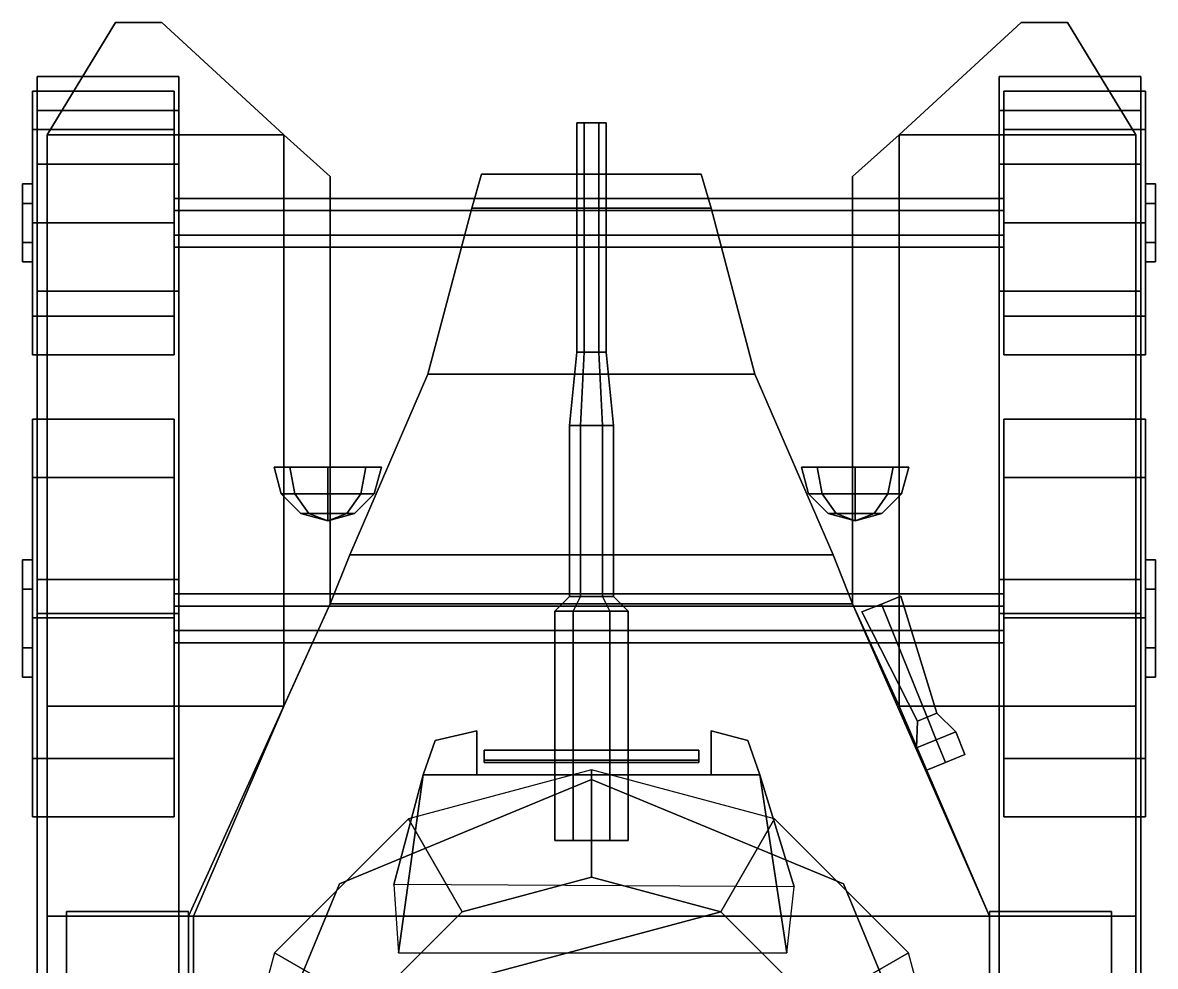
# Model space of a CAD drawing. Extents: x -1.17 to 1.15, y -2.92 to 2.79.
# Drawn here: x -1.165 to 1.155, y 0.858 to 2.79 of the extents above; entities that cross this region are included whole.
import ezdxf

# ---------------------------------------------------------------- set-up
doc = ezdxf.new("R2010")
doc.units = 0
doc.layers.get('0').update_dxf_attribs({"linetype": 'CONTINUOUS'})
for name, color, linetype in [('BARREL', 1, 'CONTINUOUS'), ('GUNSHIELD', 4, 'CONTINUOUS'), ('MUDGUARD', 5, 'CONTINUOUS'), ('TRACKS', 8, 'CONTINUOUS'), ('TURRET', 2, 'CONTINUOUS'), ('WHEELS', 2, 'CONTINUOUS')]:
    doc.layers.add(name, color=color, linetype=linetype)

msp = doc.modelspace()

# ---------------------------------------------------------------- linework, layer by layer
for points in [[(-0.225, 2.48, 0.56), (-0.245, 2.41, 0.47), (-0.245, 2.41, 0.74), (-0.225, 2.48, 0.64)], [(0.225, 2.48, 0.56), (0.245, 2.41, 0.47), (-0.245, 2.41, 0.47), (-0.225, 2.48, 0.56)], [(-0.225, 2.48, 0.64), (-0.245, 2.41, 0.74), (0.245, 2.41, 0.74), (0.225, 2.48, 0.64)], [(0.225, 2.48, 0.64), (0.225, 2.48, 0.56), (-0.225, 2.48, 0.56), (-0.225, 2.48, 0.64)], [(0.245, 2.41, 0.74), (0.245, 2.41, 0.47), (0.225, 2.48, 0.56), (0.225, 2.48, 0.64)], [(-0.245, 2.41, 0.47), (-0.335, 2.07, 0.33), (-0.335, 2.07, 0.92), (-0.245, 2.41, 0.74)], [(0.245, 2.41, 0.47), (0.335, 2.07, 0.33), (-0.335, 2.07, 0.33), (-0.245, 2.41, 0.47)], [(-0.245, 2.41, 0.74), (-0.335, 2.07, 0.92), (0.335, 2.07, 0.92), (0.245, 2.41, 0.74)], [(0.335, 2.07, 0.92), (0.335, 2.07, 0.33), (0.245, 2.41, 0.47), (0.245, 2.41, 0.74)], [(-0.335, 2.07, 0.33), (-0.495, 1.7, 0.33), (-0.495, 1.7, 1.18), (-0.335, 2.07, 0.92)], [(0.335, 2.07, 0.33), (0.495, 1.7, 0.33), (-0.495, 1.7, 0.33), (-0.335, 2.07, 0.33)], [(-0.335, 2.07, 0.92), (-0.495, 1.7, 1.18), (0.495, 1.7, 1.18), (0.335, 2.07, 0.92)], [(0.495, 1.7, 1.18), (0.495, 1.7, 0.33), (0.335, 2.07, 0.33), (0.335, 2.07, 0.92)], [(-0.4622, 1.88, 1.1028), (-0.43, 1.88, 1.025), (-0.6178, 1.88, 0.9472), (-0.65, 1.88, 1.025)], [(-0.54, 1.88, 1.135), (-0.4622, 1.88, 1.1028), (-0.65, 1.88, 1.025), (-0.6178, 1.88, 1.1028)], [(-0.6074, 1.825, 1.0924), (-0.6178, 1.88, 1.1028), (-0.65, 1.88, 1.025), (-0.6353, 1.825, 1.025)], [(-0.6353, 1.825, 1.025), (-0.65, 1.88, 1.025), (-0.6178, 1.88, 0.9472), (-0.6074, 1.825, 0.9576)], [(-0.43, 1.88, 1.025), (-0.4622, 1.88, 0.9472), (-0.54, 1.88, 0.915), (-0.6178, 1.88, 0.9472)], [(-0.6074, 1.825, 0.9576), (-0.6178, 1.88, 0.9472), (-0.54, 1.88, 0.915), (-0.54, 1.825, 0.9297)], [(-0.54, 1.825, 1.1203), (-0.54, 1.88, 1.135), (-0.6178, 1.88, 1.1028), (-0.6074, 1.825, 1.0924)], [(-0.54, 1.825, 0.9297), (-0.54, 1.88, 0.915), (-0.4622, 1.88, 0.9472), (-0.4726, 1.825, 0.9576)], [(-0.4726, 1.825, 1.0924), (-0.4622, 1.88, 1.1028), (-0.54, 1.88, 1.135), (-0.54, 1.825, 1.1203)], [(-0.4447, 1.825, 1.025), (-0.43, 1.88, 1.025), (-0.4622, 1.88, 1.1028), (-0.4726, 1.825, 1.0924)], [(-0.4726, 1.825, 0.9576), (-0.4622, 1.88, 0.9472), (-0.43, 1.88, 1.025), (-0.4447, 1.825, 1.025)], [(0.4447, 1.825, 1.025), (0.43, 1.88, 1.025), (0.4622, 1.88, 0.9472), (0.4726, 1.825, 0.9576)], [(0.4726, 1.825, 1.0924), (0.4622, 1.88, 1.1028), (0.43, 1.88, 1.025), (0.4447, 1.825, 1.025)], [(0.54, 1.88, 1.135), (0.6178, 1.88, 1.1028), (0.43, 1.88, 1.025), (0.4622, 1.88, 1.1028)], [(0.6178, 1.88, 1.1028), (0.65, 1.88, 1.025), (0.4622, 1.88, 0.9472), (0.43, 1.88, 1.025)], [(0.4726, 1.825, 0.9576), (0.4622, 1.88, 0.9472), (0.54, 1.88, 0.915), (0.54, 1.825, 0.9297)], [(0.54, 1.825, 1.1203), (0.54, 1.88, 1.135), (0.4622, 1.88, 1.1028), (0.4726, 1.825, 1.0924)], [(0.65, 1.88, 1.025), (0.6178, 1.88, 0.9472), (0.54, 1.88, 0.915), (0.4622, 1.88, 0.9472)], [(0.54, 1.825, 0.9297), (0.54, 1.88, 0.915), (0.6178, 1.88, 0.9472), (0.6074, 1.825, 0.9576)], [(0.6074, 1.825, 1.0924), (0.6178, 1.88, 1.1028), (0.54, 1.88, 1.135), (0.54, 1.825, 1.1203)], [(0.6074, 1.825, 0.9576), (0.6178, 1.88, 0.9472), (0.65, 1.88, 1.025), (0.6353, 1.825, 1.025)], [(0.6353, 1.825, 1.025), (0.65, 1.88, 1.025), (0.6178, 1.88, 1.1028), (0.6074, 1.825, 1.0924)], [(-0.5789, 1.7847, 1.0639), (-0.6074, 1.825, 1.0924), (-0.6353, 1.825, 1.025), (-0.595, 1.7847, 1.025)], [(-0.595, 1.7847, 1.025), (-0.6353, 1.825, 1.025), (-0.6074, 1.825, 0.9576), (-0.5789, 1.7847, 0.9861)], [(-0.5789, 1.7847, 0.9861), (-0.6074, 1.825, 0.9576), (-0.54, 1.825, 0.9297), (-0.54, 1.7847, 0.97)], [(-0.54, 1.7847, 1.08), (-0.54, 1.825, 1.1203), (-0.6074, 1.825, 1.0924), (-0.5789, 1.7847, 1.0639)], [(-0.54, 1.7847, 0.97), (-0.54, 1.825, 0.9297), (-0.4726, 1.825, 0.9576), (-0.5011, 1.7847, 0.9861)], [(-0.5011, 1.7847, 1.0639), (-0.4726, 1.825, 1.0924), (-0.54, 1.825, 1.1203), (-0.54, 1.7847, 1.08)], [(-0.485, 1.7847, 1.025), (-0.4447, 1.825, 1.025), (-0.4726, 1.825, 1.0924), (-0.5011, 1.7847, 1.0639)], [(-0.5011, 1.7847, 0.9861), (-0.4726, 1.825, 0.9576), (-0.4447, 1.825, 1.025), (-0.485, 1.7847, 1.025)], [(0.485, 1.7847, 1.025), (0.4447, 1.825, 1.025), (0.4726, 1.825, 0.9576), (0.5011, 1.7847, 0.9861)], [(0.5011, 1.7847, 1.0639), (0.4726, 1.825, 1.0924), (0.4447, 1.825, 1.025), (0.485, 1.7847, 1.025)], [(0.5011, 1.7847, 0.9861), (0.4726, 1.825, 0.9576), (0.54, 1.825, 0.9297), (0.54, 1.7847, 0.97)], [(0.54, 1.7847, 1.08), (0.54, 1.825, 1.1203), (0.4726, 1.825, 1.0924), (0.5011, 1.7847, 1.0639)], [(0.54, 1.7847, 0.97), (0.54, 1.825, 0.9297), (0.6074, 1.825, 0.9576), (0.5789, 1.7847, 0.9861)], [(0.5789, 1.7847, 1.0639), (0.6074, 1.825, 1.0924), (0.54, 1.825, 1.1203), (0.54, 1.7847, 1.08)], [(0.5789, 1.7847, 0.9861), (0.6074, 1.825, 0.9576), (0.6353, 1.825, 1.025), (0.595, 1.7847, 1.025)], [(0.595, 1.7847, 1.025), (0.6353, 1.825, 1.025), (0.6074, 1.825, 1.0924), (0.5789, 1.7847, 1.0639)], [(-0.54, 1.77, 1.025), (-0.5789, 1.7847, 1.0639), (-0.595, 1.7847, 1.025), (-0.54, 1.77, 1.025)], [(-0.54, 1.77, 1.025), (-0.595, 1.7847, 1.025), (-0.5789, 1.7847, 0.9861), (-0.54, 1.77, 1.025)], [(-0.54, 1.77, 1.025), (-0.54, 1.7847, 1.08), (-0.5789, 1.7847, 1.0639), (-0.54, 1.77, 1.025)], [(-0.54, 1.77, 1.025), (-0.5789, 1.7847, 0.9861), (-0.54, 1.7847, 0.97), (-0.54, 1.77, 1.025)], [(-0.54, 1.77, 1.025), (-0.5011, 1.7847, 1.0639), (-0.54, 1.7847, 1.08), (-0.54, 1.77, 1.025)], [(-0.54, 1.77, 1.025), (-0.485, 1.7847, 1.025), (-0.5011, 1.7847, 1.0639), (-0.54, 1.77, 1.025)], [(-0.54, 1.77, 1.025), (-0.5011, 1.7847, 0.9861), (-0.485, 1.7847, 1.025), (-0.54, 1.77, 1.025)], [(-0.54, 1.77, 1.025), (-0.54, 1.7847, 0.97), (-0.5011, 1.7847, 0.9861), (-0.54, 1.77, 1.025)], [(0.54, 1.77, 1.025), (0.485, 1.7847, 1.025), (0.5011, 1.7847, 0.9861), (0.54, 1.77, 1.025)], [(0.54, 1.77, 1.025), (0.5011, 1.7847, 1.0639), (0.485, 1.7847, 1.025), (0.54, 1.77, 1.025)], [(0.54, 1.77, 1.025), (0.5011, 1.7847, 0.9861), (0.54, 1.7847, 0.97), (0.54, 1.77, 1.025)], [(0.54, 1.77, 1.025), (0.54, 1.7847, 1.08), (0.5011, 1.7847, 1.0639), (0.54, 1.77, 1.025)], [(0.54, 1.77, 1.025), (0.54, 1.7847, 0.97), (0.5789, 1.7847, 0.9861), (0.54, 1.77, 1.025)], [(0.54, 1.77, 1.025), (0.5789, 1.7847, 0.9861), (0.595, 1.7847, 1.025), (0.54, 1.77, 1.025)], [(0.54, 1.77, 1.025), (0.595, 1.7847, 1.025), (0.5789, 1.7847, 1.0639), (0.54, 1.77, 1.025)], [(0.54, 1.77, 1.025), (0.5789, 1.7847, 1.0639), (0.54, 1.7847, 1.08), (0.54, 1.77, 1.025)], [(-0.495, 1.7, 0.33), (-0.535, 1.6, 0.33), (-0.535, 1.6, 1.5), (-0.495, 1.7, 1.18)], [(0.495, 1.7, 0.33), (0.535, 1.6, 0.33), (-0.535, 1.6, 0.33), (-0.495, 1.7, 0.33)], [(-0.495, 1.7, 1.18), (-0.535, 1.6, 1.5), (0.535, 1.6, 1.5), (0.495, 1.7, 1.18)], [(0.535, 1.6, 1.5), (0.535, 1.6, 0.33), (0.495, 1.7, 0.33), (0.495, 1.7, 1.18)], [(0.634, 1.6157, 1.35), (0.634, 1.6157, 1.3), (0.5939, 1.5995, 1.275), (0.5939, 1.5995, 1.375)], [(0.634, 1.6157, 1.35), (0.5939, 1.5995, 1.375), (0.6875, 1.3677, 1.35), (0.7076, 1.3758, 1.3375)], [(0.5939, 1.5995, 1.275), (0.634, 1.6157, 1.3), (0.7076, 1.3758, 1.3125), (0.6875, 1.3677, 1.3)], [(0.634, 1.6157, 1.3), (0.634, 1.6157, 1.35), (0.7076, 1.3758, 1.3375), (0.7076, 1.3758, 1.3125)], [(-0.535, 1.6, 0.33), (-0.825, 0.96, 0.33), (-0.825, 0.96, 1.5), (-0.535, 1.6, 1.5)], [(0.535, 1.6, 0.33), (0.815, 0.96, 0.33), (-0.825, 0.96, 0.33), (-0.535, 1.6, 0.33)], [(-0.535, 1.6, 1.5), (-0.825, 0.96, 1.5), (0.815, 0.96, 1.5), (0.535, 1.6, 1.5)], [(0.815, 0.96, 1.5), (0.815, 0.96, 0.33), (0.535, 1.6, 0.33), (0.535, 1.6, 1.5)], [(0.5939, 1.5995, 1.375), (0.5939, 1.5995, 1.275), (0.5537, 1.5833, 1.3), (0.5537, 1.5833, 1.35)], [(0.5537, 1.5833, 1.3), (0.5939, 1.5995, 1.275), (0.6875, 1.3677, 1.3), (0.6675, 1.3596, 1.3125)], [(0.5939, 1.5995, 1.375), (0.5537, 1.5833, 1.35), (0.6675, 1.3596, 1.3375), (0.6875, 1.3677, 1.35)], [(0.5537, 1.5833, 1.35), (0.5537, 1.5833, 1.3), (0.6675, 1.3596, 1.3125), (0.6675, 1.3596, 1.3375)], [(0.7464, 1.3376, 1.3), (0.7063, 1.3214, 1.275), (0.6875, 1.3677, 1.3), (0.7076, 1.3758, 1.3125)], [(0.7063, 1.3214, 1.375), (0.7464, 1.3376, 1.35), (0.7076, 1.3758, 1.3375), (0.6875, 1.3677, 1.35)], [(0.7464, 1.3376, 1.35), (0.7464, 1.3376, 1.3), (0.7076, 1.3758, 1.3125), (0.7076, 1.3758, 1.3375)], [(0.6661, 1.3051, 1.35), (0.7063, 1.3214, 1.375), (0.6875, 1.3677, 1.35), (0.6675, 1.3596, 1.3375)], [(0.7063, 1.3214, 1.275), (0.6661, 1.3051, 1.3), (0.6675, 1.3596, 1.3125), (0.6875, 1.3677, 1.3)], [(0.6661, 1.3051, 1.3), (0.6661, 1.3051, 1.35), (0.6675, 1.3596, 1.3375), (0.6675, 1.3596, 1.3125)], [(0.7464, 1.3376, 1.35), (0.7063, 1.3214, 1.375), (0.725, 1.275, 1.375), (0.7651, 1.2912, 1.35)], [(0.7063, 1.3214, 1.275), (0.7464, 1.3376, 1.3), (0.7651, 1.2912, 1.3), (0.725, 1.275, 1.275)], [(0.7464, 1.3376, 1.3), (0.7464, 1.3376, 1.35), (0.7651, 1.2912, 1.35), (0.7651, 1.2912, 1.3)], [(0.6661, 1.3051, 1.3), (0.7063, 1.3214, 1.275), (0.725, 1.275, 1.275), (0.6849, 1.2588, 1.3)], [(0.7063, 1.3214, 1.375), (0.6661, 1.3051, 1.35), (0.6849, 1.2588, 1.35), (0.725, 1.275, 1.375)], [(0.6661, 1.3051, 1.35), (0.6661, 1.3051, 1.3), (0.6849, 1.2588, 1.3), (0.6849, 1.2588, 1.35)], [(0.7651, 1.2912, 1.3), (0.7651, 1.2912, 1.35), (0.725, 1.275, 1.375), (0.725, 1.275, 1.275)], [(0.725, 1.275, 1.275), (0.725, 1.275, 1.375), (0.6849, 1.2588, 1.35), (0.6849, 1.2588, 1.3)], [(-1.075, 0.97, 1.37), (-1.075, 0.97, 1.22), (-1.075, -1.6, 1.22), (-1.075, -1.6, 1.37)], [(-0.825, 0.97, 1.37), (-0.825, 0.97, 1.22), (-1.075, 0.97, 1.22), (-1.075, 0.97, 1.37)], [(-1.075, -1.6, 1.37), (-0.825, -1.6, 1.37), (-0.825, 0.97, 1.37), (-1.075, 0.97, 1.37)], [(-0.825, 0.96, 0.33), (-0.825, -2.23, 0.33), (-0.825, -2.44, 1.5), (-0.825, 0.96, 1.5)], [(0.815, 0.96, 0.33), (0.815, -2.23, 0.33), (-0.825, -2.23, 0.33), (-0.825, 0.96, 0.33)], [(-0.825, 0.96, 1.5), (-0.825, -2.44, 1.5), (0.815, -2.44, 1.5), (0.815, 0.96, 1.5)], [(1.065, 0.97, 1.37), (0.815, 0.97, 1.37), (0.815, -1.6, 1.37), (1.065, -1.6, 1.37)], [(1.065, 0.97, 1.22), (0.815, 0.97, 1.22), (0.815, 0.97, 1.37), (1.065, 0.97, 1.37)], [(0.815, -2.44, 1.5), (0.815, -2.23, 0.33), (0.815, 0.96, 0.33), (0.815, 0.96, 1.5)], [(1.065, -1.6, 1.37), (1.065, -1.6, 1.22), (1.065, 0.97, 1.22), (1.065, 0.97, 1.37)]]:
    msp.add_3dface(points)
at = {"layer": 'BARREL'}
for points in [[(-0.03, 2.585, 1.85), (0.03, 2.585, 1.85), (0.015, 2.585, 1.824), (-0.015, 2.585, 1.824)], [(-0.015, 2.115, 1.824), (-0.03, 2.115, 1.85), (-0.03, 2.585, 1.85), (-0.015, 2.585, 1.824)], [(-0.015, 2.585, 1.876), (0.015, 2.585, 1.876), (0.03, 2.585, 1.85), (-0.03, 2.585, 1.85)], [(-0.03, 2.115, 1.85), (-0.015, 2.115, 1.876), (-0.015, 2.585, 1.876), (-0.03, 2.585, 1.85)], [(0.015, 2.115, 1.824), (-0.015, 2.115, 1.824), (-0.015, 2.585, 1.824), (0.015, 2.585, 1.824)], [(-0.015, 2.115, 1.876), (0.015, 2.115, 1.876), (0.015, 2.585, 1.876), (-0.015, 2.585, 1.876)], [(0.03, 2.115, 1.85), (0.015, 2.115, 1.824), (0.015, 2.585, 1.824), (0.03, 2.585, 1.85)], [(0.015, 2.115, 1.876), (0.03, 2.115, 1.85), (0.03, 2.585, 1.85), (0.015, 2.585, 1.876)], [(-0.0225, 1.965, 1.811), (-0.045, 1.965, 1.85), (-0.03, 2.115, 1.85), (-0.015, 2.115, 1.824)], [(-0.045, 1.965, 1.85), (-0.0225, 1.965, 1.889), (-0.015, 2.115, 1.876), (-0.03, 2.115, 1.85)], [(0.0225, 1.965, 1.811), (-0.0225, 1.965, 1.811), (-0.015, 2.115, 1.824), (0.015, 2.115, 1.824)], [(-0.0225, 1.965, 1.889), (0.0225, 1.965, 1.889), (0.015, 2.115, 1.876), (-0.015, 2.115, 1.876)], [(0.045, 1.965, 1.85), (0.0225, 1.965, 1.811), (0.015, 2.115, 1.824), (0.03, 2.115, 1.85)], [(0.0225, 1.965, 1.889), (0.045, 1.965, 1.85), (0.03, 2.115, 1.85), (0.015, 2.115, 1.876)], [(-0.0225, 1.615, 1.811), (-0.045, 1.615, 1.85), (-0.045, 1.965, 1.85), (-0.0225, 1.965, 1.811)], [(-0.045, 1.615, 1.85), (-0.0225, 1.615, 1.889), (-0.0225, 1.965, 1.889), (-0.045, 1.965, 1.85)], [(0.0225, 1.615, 1.811), (-0.0225, 1.615, 1.811), (-0.0225, 1.965, 1.811), (0.0225, 1.965, 1.811)], [(-0.0225, 1.615, 1.889), (0.0225, 1.615, 1.889), (0.0225, 1.965, 1.889), (-0.0225, 1.965, 1.889)], [(0.045, 1.615, 1.85), (0.0225, 1.615, 1.811), (0.0225, 1.965, 1.811), (0.045, 1.965, 1.85)], [(0.0225, 1.615, 1.889), (0.045, 1.615, 1.85), (0.045, 1.965, 1.85), (0.0225, 1.965, 1.889)], [(-0.0375, 1.585, 1.785), (-0.075, 1.585, 1.85), (-0.045, 1.615, 1.85), (-0.0225, 1.615, 1.811)], [(-0.075, 1.585, 1.85), (-0.0375, 1.585, 1.915), (-0.0225, 1.615, 1.889), (-0.045, 1.615, 1.85)], [(0.0375, 1.585, 1.785), (-0.0375, 1.585, 1.785), (-0.0225, 1.615, 1.811), (0.0225, 1.615, 1.811)], [(-0.0375, 1.585, 1.915), (0.0375, 1.585, 1.915), (0.0225, 1.615, 1.889), (-0.0225, 1.615, 1.889)], [(0.075, 1.585, 1.85), (0.0375, 1.585, 1.785), (0.0225, 1.615, 1.811), (0.045, 1.615, 1.85)], [(0.0375, 1.585, 1.915), (0.075, 1.585, 1.85), (0.045, 1.615, 1.85), (0.0225, 1.615, 1.889)], [(-0.0375, 1.115, 1.785), (-0.075, 1.115, 1.85), (-0.075, 1.585, 1.85), (-0.0375, 1.585, 1.785)], [(-0.075, 1.115, 1.85), (-0.0375, 1.115, 1.915), (-0.0375, 1.585, 1.915), (-0.075, 1.585, 1.85)], [(0.0375, 1.115, 1.785), (-0.0375, 1.115, 1.785), (-0.0375, 1.585, 1.785), (0.0375, 1.585, 1.785)], [(-0.0375, 1.115, 1.915), (0.0375, 1.115, 1.915), (0.0375, 1.585, 1.915), (-0.0375, 1.585, 1.915)], [(0.075, 1.115, 1.85), (0.0375, 1.115, 1.785), (0.0375, 1.585, 1.785), (0.075, 1.585, 1.85)], [(0.0375, 1.115, 1.915), (0.075, 1.115, 1.85), (0.075, 1.585, 1.85), (0.0375, 1.585, 1.915)]]:
    msp.add_3dface(points, dxfattribs=at)
at = {"layer": 'GUNSHIELD'}
for points in [[(-0.22, 1.3, 1.965), (-0.22, 1.3, 1.72), (0.22, 1.3, 1.72), (0.22, 1.3, 1.965)], [(0.22, 1.3, 1.72), (-0.22, 1.3, 1.72), (-0.22, 1.3, 1.965), (0.22, 1.3, 1.965)], [(-0.22, 1.275, 2.075), (-0.22, 1.3, 1.965), (0.22, 1.3, 1.965), (0.22, 1.275, 2.075)], [(0.22, 1.3, 1.965), (-0.22, 1.3, 1.965), (-0.22, 1.275, 2.075), (0.22, 1.275, 2.075)], [(0.22, 1.28, 1.635), (-0.22, 1.28, 1.635), (-0.22, 1.3, 1.72), (0.22, 1.3, 1.72)], [(-0.22, 1.3, 1.72), (-0.22, 1.28, 1.635), (0.22, 1.28, 1.635), (0.22, 1.3, 1.72)]]:
    msp.add_3dface(points, dxfattribs=at)
at = {"layer": 'MUDGUARD'}
for points in [[(-0.88, 2.79, 0.93), (-0.975, 2.79, 0.93), (-1.115, 2.56, 1.1), (-0.63, 2.56, 1.1)], [(-1.115, 2.56, 1.1), (-0.975, 2.79, 0.93), (-0.88, 2.79, 0.93), (-0.63, 2.56, 1.1)], [(1.115, 2.56, 1.1), (0.975, 2.79, 0.93), (0.88, 2.79, 0.93), (0.63, 2.56, 1.1)], [(0.88, 2.79, 0.93), (0.975, 2.79, 0.93), (1.115, 2.56, 1.1), (0.63, 2.56, 1.1)], [(-0.63, 2.56, 1.1), (-1.115, 2.56, 1.1), (-1.115, 1.39, 1.22), (-0.63, 1.39, 1.22)], [(-1.115, 1.39, 1.22), (-1.115, 2.56, 1.1), (-0.63, 2.56, 1.1), (-0.63, 1.39, 1.22)], [(-0.535, 2.475, 0.705), (-0.63, 2.56, 1.1), (-0.63, 1.39, 1.22), (-0.535, 1.6, 0.705)], [(-0.63, 1.39, 1.22), (-0.63, 2.56, 1.1), (-0.535, 2.475, 0.705), (-0.535, 1.6, 0.705)], [(0.63, 1.39, 1.22), (0.63, 2.56, 1.1), (0.535, 2.475, 0.705), (0.535, 1.6, 0.705)], [(0.535, 2.475, 0.705), (0.63, 2.56, 1.1), (0.63, 1.39, 1.22), (0.535, 1.6, 0.705)], [(0.63, 2.56, 1.1), (1.115, 2.56, 1.1), (1.115, 1.39, 1.22), (0.63, 1.39, 1.22)], [(1.115, 1.39, 1.22), (1.115, 2.56, 1.1), (0.63, 2.56, 1.1), (0.63, 1.39, 1.22)], [(-0.63, 1.39, 1.22), (-1.115, 1.39, 1.22), (-1.115, 0.96, 1.22), (-0.815, 0.96, 1.22)], [(-1.115, 0.96, 1.22), (-1.115, 1.39, 1.22), (-0.63, 1.39, 1.22), (-0.815, 0.96, 1.22)], [(1.115, 0.96, 1.22), (1.115, 1.39, 1.22), (0.63, 1.39, 1.22), (0.815, 0.96, 1.22)], [(0.63, 1.39, 1.22), (1.115, 1.39, 1.22), (1.115, 0.96, 1.22), (0.815, 0.96, 1.22)], [(-0.815, 0.96, 1.22), (-1.115, 0.96, 1.22), (-1.115, -2.51, 1.22), (-0.815, -2.51, 1.22)], [(-1.115, -2.51, 1.22), (-1.115, 0.96, 1.22), (-0.815, 0.96, 1.22), (-0.815, -2.51, 1.22)], [(1.115, -2.51, 1.22), (1.115, 0.96, 1.22), (0.815, 0.96, 1.22), (0.815, -2.51, 1.22)], [(0.815, 0.96, 1.22), (1.115, 0.96, 1.22), (1.115, -2.51, 1.22), (0.815, -2.51, 1.22)]]:
    msp.add_3dface(points, dxfattribs=at)
at = {"layer": 'TRACKS'}
for points in [[(-1.135, 2.68, 0.75), (-0.845, 2.68, 0.75), (-0.845, 2.5, 0.94), (-1.135, 2.5, 0.94)], [(-0.845, 2.5, 0.94), (-0.845, 2.68, 0.75), (-1.135, 2.68, 0.75), (-1.135, 2.5, 0.94)], [(-0.845, 2.68, 0.75), (-0.845, 2.61, 0.48), (-1.135, 2.61, 0.48), (-1.135, 2.68, 0.75)], [(-1.135, 2.61, 0.48), (-0.845, 2.61, 0.48), (-0.845, 2.68, 0.75), (-1.135, 2.68, 0.75)], [(1.125, 2.68, 0.75), (1.125, 2.61, 0.48), (0.835, 2.61, 0.48), (0.835, 2.68, 0.75)], [(0.835, 2.61, 0.48), (1.125, 2.61, 0.48), (1.125, 2.68, 0.75), (0.835, 2.68, 0.75)], [(1.125, 2.5, 0.94), (1.125, 2.68, 0.75), (0.835, 2.68, 0.75), (0.835, 2.5, 0.94)], [(0.835, 2.68, 0.75), (1.125, 2.68, 0.75), (1.125, 2.5, 0.94), (0.835, 2.5, 0.94)], [(-1.135, 1.65), (-0.845, 1.65), (-0.845, 2.61, 0.48), (-1.135, 2.61, 0.48)], [(-0.845, 2.61, 0.48), (-0.845, 1.65), (-1.135, 1.65), (-1.135, 2.61, 0.48)], [(0.835, 1.65), (1.125, 1.65), (1.125, 2.61, 0.48), (0.835, 2.61, 0.48)], [(1.125, 2.61, 0.48), (1.125, 1.65), (0.835, 1.65), (0.835, 2.61, 0.48)], [(-0.845, 2.24, 0.94), (-0.845, 2.5, 0.94), (-1.135, 2.5, 0.94), (-1.135, 2.24, 0.94)], [(-1.135, 2.5, 0.94), (-0.845, 2.5, 0.94), (-0.845, 2.24, 0.94), (-1.135, 2.24, 0.94)], [(1.125, 2.24, 0.94), (1.125, 2.5, 0.94), (0.835, 2.5, 0.94), (0.835, 2.24, 0.94)], [(0.835, 2.5, 0.94), (1.125, 2.5, 0.94), (1.125, 2.24, 0.94), (0.835, 2.24, 0.94)], [(-1.135, 2.24, 0.94), (-0.845, 2.24, 0.94), (-0.845, 1.58, 0.84), (-1.135, 1.58, 0.84)], [(-0.845, 1.58, 0.84), (-0.845, 2.24, 0.94), (-1.135, 2.24, 0.94), (-1.135, 1.58, 0.84)], [(0.835, 2.24, 0.94), (1.125, 2.24, 0.94), (1.125, 1.58, 0.84), (0.835, 1.58, 0.84)], [(1.125, 1.58, 0.84), (1.125, 2.24, 0.94), (0.835, 2.24, 0.94), (0.835, 1.58, 0.84)], [(-1.135, -1.86), (-0.845, -1.86), (-0.845, 1.65), (-1.135, 1.65)], [(-0.845, 1.65), (-0.845, -1.86), (-1.135, -1.86), (-1.135, 1.65)], [(1.125, 1.65), (1.125, -1.86), (0.835, -1.86), (0.835, 1.65)], [(0.835, -1.86), (1.125, -1.86), (1.125, 1.65), (0.835, 1.65)], [(-0.845, -1.76, 0.84), (-0.845, 1.58, 0.84), (-1.135, 1.58, 0.84), (-1.135, -1.76, 0.84)], [(-1.135, 1.58, 0.84), (-0.845, 1.58, 0.84), (-0.845, -1.76, 0.84), (-1.135, -1.76, 0.84)], [(1.125, -1.76, 0.84), (1.125, 1.58, 0.84), (0.835, 1.58, 0.84), (0.835, -1.76, 0.84)], [(0.835, 1.58, 0.84), (1.125, 1.58, 0.84), (1.125, -1.76, 0.84), (0.835, -1.76, 0.84)]]:
    msp.add_3dface(points, dxfattribs=at)
at = {"layer": 'TURRET'}
for points in [[(-0.235, 1.34, 1.76), (-0.235, 1.25, 1.655), (-0.345, 1.25, 1.655), (-0.32, 1.32, 1.725)], [(-0.32, 1.32, 1.995), (-0.345, 1.25, 2.085), (-0.235, 1.25, 2.085), (-0.235, 1.34, 1.97)], [(-0.235, 1.34, 1.97), (-0.235, 1.34, 1.76), (-0.32, 1.32, 1.725), (-0.32, 1.32, 1.995)], [(-0.235, 1.25, 2.085), (-0.235, 1.25, 1.655), (-0.235, 1.34, 1.76), (-0.235, 1.34, 1.97)], [(0.32, 1.32, 1.725), (0.345, 1.25, 1.655), (0.245, 1.25, 1.655), (0.245, 1.34, 1.76)], [(0.32, 1.32, 1.995), (0.32, 1.32, 1.725), (0.245, 1.34, 1.76), (0.245, 1.34, 1.97)], [(0.245, 1.34, 1.76), (0.245, 1.25, 1.655), (0.245, 1.25, 2.085), (0.245, 1.34, 1.97)], [(0.245, 1.34, 1.97), (0.245, 1.25, 2.085), (0.345, 1.25, 2.085), (0.32, 1.32, 1.995)], [(-0.32, 1.32, 1.725), (-0.345, 1.25, 1.655), (-0.345, 1.25, 2.085), (-0.32, 1.32, 1.995)], [(0.345, 1.25, 2.085), (0.345, 1.25, 1.655), (0.32, 1.32, 1.725), (0.32, 1.32, 1.995)], [(0, 1.24, 1.5), (-0.5162, 1.0262, 1.5), (-0.5162, 1.0262, 1.635), (0, 1.24, 1.635)], [(-0.345, 1.25, 1.635), (-0.405, 1.025, 1.635), (-0.395, 0.885, 2.09), (-0.345, 1.25, 2.085)], [(0.345, 1.25, 1.635), (0.415, 1.02, 1.635), (-0.405, 1.025, 1.635), (-0.345, 1.25, 1.635)], [(-0.345, 1.25, 2.085), (-0.395, 0.885, 2.09), (0.4, 0.885, 2.09), (0.345, 1.25, 2.085)], [(0.345, 1.25, 2.085), (0.345, 1.25, 1.635), (-0.345, 1.25, 1.635), (-0.345, 1.25, 2.085)], [(0.5162, 1.0262, 1.5), (0, 1.24, 1.5), (0, 1.24, 1.635), (0.5162, 1.0262, 1.635)], [(0.4, 0.885, 2.09), (0.415, 1.02, 1.635), (0.345, 1.25, 1.635), (0.345, 1.25, 2.085)], [(-0.5162, 1.0262, 1.5), (-0.73, 0.51, 1.5), (-0.73, 0.51, 1.635), (-0.5162, 1.0262, 1.635)], [(-0.265, 0.969, 2.18), (-0.459, 0.775, 2.18), (0.265, 0.969, 2.18), (0, 1.04, 2.18)], [(0.73, 0.51, 1.5), (0.5162, 1.0262, 1.5), (0.5162, 1.0262, 1.635), (0.73, 0.51, 1.635)], [(-0.459, 0.775, 2.18), (-0.53, 0.51, 2.18), (0.459, 0.775, 2.18), (0.265, 0.969, 2.18)]]:
    msp.add_3dface(points, dxfattribs=at)
at = {"layer": 'WHEELS'}
for points in [[(-0.855, 2.5709, 0.8509), (-0.855, 2.65, 0.66), (-1.145, 2.65, 0.66), (-1.145, 2.5709, 0.8509)], [(-0.855, 2.65, 0.66), (-0.855, 2.5709, 0.4691), (-1.145, 2.5709, 0.4691), (-1.145, 2.65, 0.66)], [(-1.145, 2.1891, 0.4691), (-1.145, 2.65, 0.66), (-1.145, 2.5709, 0.4691), (-1.145, 2.38, 0.39)], [(-1.145, 2.11, 0.66), (-1.145, 2.5709, 0.8509), (-1.145, 2.65, 0.66), (-1.145, 2.1891, 0.4691)], [(-0.855, 2.65, 0.66), (-0.855, 2.1891, 0.4691), (-0.855, 2.38, 0.39), (-0.855, 2.5709, 0.4691)], [(-0.855, 2.5709, 0.8509), (-0.855, 2.11, 0.66), (-0.855, 2.1891, 0.4691), (-0.855, 2.65, 0.66)], [(0.845, 2.1891, 0.8509), (0.845, 2.65, 0.66), (0.845, 2.5709, 0.4691), (0.845, 2.11, 0.66)], [(0.845, 2.5709, 0.4691), (0.845, 2.65, 0.66), (1.135, 2.65, 0.66), (1.135, 2.5709, 0.4691)], [(0.845, 2.38, 0.93), (0.845, 2.5709, 0.8509), (0.845, 2.65, 0.66), (0.845, 2.1891, 0.8509)], [(0.845, 2.65, 0.66), (0.845, 2.5709, 0.8509), (1.135, 2.5709, 0.8509), (1.135, 2.65, 0.66)], [(1.135, 2.65, 0.66), (1.135, 2.1891, 0.8509), (1.135, 2.11, 0.66), (1.135, 2.5709, 0.4691)], [(1.135, 2.5709, 0.8509), (1.135, 2.38, 0.93), (1.135, 2.1891, 0.8509), (1.135, 2.65, 0.66)], [(-0.855, 2.38, 0.93), (-0.855, 2.5709, 0.8509), (-1.145, 2.5709, 0.8509), (-1.145, 2.38, 0.93)], [(-0.855, 2.5709, 0.4691), (-0.855, 2.38, 0.39), (-1.145, 2.38, 0.39), (-1.145, 2.5709, 0.4691)], [(-1.145, 2.1891, 0.8509), (-1.145, 2.38, 0.93), (-1.145, 2.5709, 0.8509), (-1.145, 2.11, 0.66)], [(-0.855, 2.38, 0.93), (-0.855, 2.1891, 0.8509), (-0.855, 2.11, 0.66), (-0.855, 2.5709, 0.8509)], [(0.845, 2.11, 0.66), (0.845, 2.5709, 0.4691), (0.845, 2.38, 0.39), (0.845, 2.1891, 0.4691)], [(0.845, 2.38, 0.39), (0.845, 2.5709, 0.4691), (1.135, 2.5709, 0.4691), (1.135, 2.38, 0.39)], [(0.845, 2.5709, 0.8509), (0.845, 2.38, 0.93), (1.135, 2.38, 0.93), (1.135, 2.5709, 0.8509)], [(1.135, 2.5709, 0.4691), (1.135, 2.11, 0.66), (1.135, 2.1891, 0.4691), (1.135, 2.38, 0.39)], [(-1.145, 2.42, 0.7293), (-1.145, 2.46, 0.66), (-1.165, 2.46, 0.66), (-1.165, 2.42, 0.7293)], [(-1.145, 2.46, 0.66), (-1.145, 2.42, 0.5907), (-1.165, 2.42, 0.5907), (-1.165, 2.46, 0.66)], [(-1.165, 2.42, 0.5907), (-1.165, 2.34, 0.5907), (-1.165, 2.3, 0.66), (-1.165, 2.46, 0.66)], [(-1.165, 2.46, 0.66), (-1.165, 2.3, 0.66), (-1.165, 2.34, 0.7293), (-1.165, 2.42, 0.7293)], [(1.135, 2.46, 0.66), (1.135, 2.42, 0.7293), (1.155, 2.42, 0.7293), (1.155, 2.46, 0.66)], [(1.135, 2.42, 0.5907), (1.135, 2.46, 0.66), (1.155, 2.46, 0.66), (1.155, 2.42, 0.5907)], [(1.155, 2.3, 0.66), (1.155, 2.46, 0.66), (1.155, 2.42, 0.7293), (1.155, 2.34, 0.7293)], [(1.155, 2.34, 0.5907), (1.155, 2.42, 0.5907), (1.155, 2.46, 0.66), (1.155, 2.3, 0.66)], [(-1.145, 2.34, 0.7293), (-1.145, 2.42, 0.7293), (-1.165, 2.42, 0.7293), (-1.165, 2.34, 0.7293)], [(-1.145, 2.42, 0.5907), (-1.145, 2.34, 0.5907), (-1.165, 2.34, 0.5907), (-1.165, 2.42, 0.5907)], [(0.845, 2.405, 0.7033), (0.845, 2.43, 0.66), (-0.855, 2.43, 0.66), (-0.855, 2.405, 0.7033)], [(0.845, 2.43, 0.66), (0.845, 2.405, 0.6167), (-0.855, 2.405, 0.6167), (-0.855, 2.43, 0.66)], [(1.135, 2.34, 0.5907), (1.135, 2.42, 0.5907), (1.155, 2.42, 0.5907), (1.155, 2.34, 0.5907)], [(1.135, 2.42, 0.7293), (1.135, 2.34, 0.7293), (1.155, 2.34, 0.7293), (1.155, 2.42, 0.7293)], [(0.845, 2.355, 0.7033), (0.845, 2.405, 0.7033), (-0.855, 2.405, 0.7033), (-0.855, 2.355, 0.7033)], [(0.845, 2.405, 0.6167), (0.845, 2.355, 0.6167), (-0.855, 2.355, 0.6167), (-0.855, 2.405, 0.6167)], [(-0.855, 2.1891, 0.8509), (-0.855, 2.38, 0.93), (-1.145, 2.38, 0.93), (-1.145, 2.1891, 0.8509)], [(-0.855, 2.38, 0.39), (-0.855, 2.1891, 0.4691), (-1.145, 2.1891, 0.4691), (-1.145, 2.38, 0.39)], [(0.845, 2.1891, 0.4691), (0.845, 2.38, 0.39), (1.135, 2.38, 0.39), (1.135, 2.1891, 0.4691)], [(0.845, 2.38, 0.93), (0.845, 2.1891, 0.8509), (1.135, 2.1891, 0.8509), (1.135, 2.38, 0.93)], [(0.845, 2.33, 0.66), (0.845, 2.355, 0.7033), (-0.855, 2.355, 0.7033), (-0.855, 2.33, 0.66)], [(0.845, 2.355, 0.6167), (0.845, 2.33, 0.66), (-0.855, 2.33, 0.66), (-0.855, 2.355, 0.6167)], [(-1.145, 2.3, 0.66), (-1.145, 2.34, 0.7293), (-1.165, 2.34, 0.7293), (-1.165, 2.3, 0.66)], [(-1.145, 2.34, 0.5907), (-1.145, 2.3, 0.66), (-1.165, 2.3, 0.66), (-1.165, 2.34, 0.5907)], [(1.135, 2.34, 0.7293), (1.135, 2.3, 0.66), (1.155, 2.3, 0.66), (1.155, 2.34, 0.7293)], [(1.135, 2.3, 0.66), (1.135, 2.34, 0.5907), (1.155, 2.34, 0.5907), (1.155, 2.3, 0.66)], [(-0.855, 2.11, 0.66), (-0.855, 2.1891, 0.8509), (-1.145, 2.1891, 0.8509), (-1.145, 2.11, 0.66)], [(-0.855, 2.1891, 0.4691), (-0.855, 2.11, 0.66), (-1.145, 2.11, 0.66), (-1.145, 2.1891, 0.4691)], [(0.845, 2.11, 0.66), (0.845, 2.1891, 0.4691), (1.135, 2.1891, 0.4691), (1.135, 2.11, 0.66)], [(0.845, 2.1891, 0.8509), (0.845, 2.11, 0.66), (1.135, 2.11, 0.66), (1.135, 2.1891, 0.8509)], [(-0.855, 1.8588, 0.6998), (-0.855, 1.978, 0.412), (-1.145, 1.978, 0.412), (-1.145, 1.8588, 0.6998)], [(-0.855, 1.978, 0.412), (-0.855, 1.8588, 0.1242), (-1.145, 1.8588, 0.1242), (-1.145, 1.978, 0.412)], [(-1.145, 1.164, 0.412), (-1.145, 1.8588, 0.6998), (-1.145, 1.978, 0.412), (-1.145, 1.2832, 0.1242)], [(-1.145, 1.2832, 0.1242), (-1.145, 1.978, 0.412), (-1.145, 1.8588, 0.1242), (-1.145, 1.571, 0.005)], [(-0.855, 1.2832, 0.6998), (-0.855, 1.978, 0.412), (-0.855, 1.8588, 0.6998), (-0.855, 1.571, 0.819)], [(-0.855, 1.164, 0.412), (-0.855, 1.8588, 0.1242), (-0.855, 1.978, 0.412), (-0.855, 1.2832, 0.6998)], [(1.135, 1.8588, 0.6998), (1.135, 1.978, 0.412), (0.845, 1.978, 0.412), (0.845, 1.8588, 0.6998)], [(0.845, 1.164, 0.412), (0.845, 1.8588, 0.6998), (0.845, 1.978, 0.412), (0.845, 1.2832, 0.1242)], [(0.845, 1.2832, 0.1242), (0.845, 1.978, 0.412), (0.845, 1.8588, 0.1242), (0.845, 1.571, 0.005)], [(1.135, 1.978, 0.412), (1.135, 1.8588, 0.1242), (0.845, 1.8588, 0.1242), (0.845, 1.978, 0.412)], [(1.135, 1.2832, 0.6998), (1.135, 1.978, 0.412), (1.135, 1.8588, 0.6998), (1.135, 1.571, 0.819)], [(1.135, 1.164, 0.412), (1.135, 1.8588, 0.1242), (1.135, 1.978, 0.412), (1.135, 1.2832, 0.6998)], [(-0.855, 1.571, 0.819), (-0.855, 1.8588, 0.6998), (-1.145, 1.8588, 0.6998), (-1.145, 1.571, 0.819)], [(-0.855, 1.8588, 0.1242), (-0.855, 1.571, 0.005), (-1.145, 1.571, 0.005), (-1.145, 1.8588, 0.1242)], [(-1.145, 1.2832, 0.6998), (-1.145, 1.571, 0.819), (-1.145, 1.8588, 0.6998), (-1.145, 1.164, 0.412)], [(-0.855, 1.2832, 0.1242), (-0.855, 1.571, 0.005), (-0.855, 1.8588, 0.1242), (-0.855, 1.164, 0.412)], [(0.845, 1.2832, 0.6998), (0.845, 1.571, 0.819), (0.845, 1.8588, 0.6998), (0.845, 1.164, 0.412)], [(1.135, 1.8588, 0.1242), (1.135, 1.571, 0.005), (0.845, 1.571, 0.005), (0.845, 1.8588, 0.1242)], [(1.135, 1.571, 0.819), (1.135, 1.8588, 0.6998), (0.845, 1.8588, 0.6998), (0.845, 1.571, 0.819)], [(1.135, 1.2832, 0.1242), (1.135, 1.571, 0.005), (1.135, 1.8588, 0.1242), (1.135, 1.164, 0.412)], [(-1.145, 1.63, 0.5139), (-1.145, 1.69, 0.41), (-1.165, 1.69, 0.41), (-1.165, 1.63, 0.5139)], [(-1.145, 1.69, 0.41), (-1.145, 1.63, 0.3061), (-1.165, 1.63, 0.3061), (-1.165, 1.69, 0.41)], [(-1.165, 1.51, 0.5139), (-1.165, 1.63, 0.5139), (-1.165, 1.69, 0.41), (-1.165, 1.45, 0.41)], [(-1.165, 1.45, 0.41), (-1.165, 1.69, 0.41), (-1.165, 1.63, 0.3061), (-1.165, 1.51, 0.3061)], [(1.155, 1.63, 0.5139), (1.155, 1.69, 0.41), (1.135, 1.69, 0.41), (1.135, 1.63, 0.5139)], [(1.155, 1.69, 0.41), (1.155, 1.63, 0.3061), (1.135, 1.63, 0.3061), (1.135, 1.69, 0.41)], [(1.155, 1.45, 0.41), (1.155, 1.69, 0.41), (1.155, 1.63, 0.5139), (1.155, 1.51, 0.5139)], [(1.155, 1.51, 0.3061), (1.155, 1.63, 0.3061), (1.155, 1.69, 0.41), (1.155, 1.45, 0.41)], [(-1.145, 1.51, 0.5139), (-1.145, 1.63, 0.5139), (-1.165, 1.63, 0.5139), (-1.165, 1.51, 0.5139)], [(-1.145, 1.63, 0.3061), (-1.145, 1.51, 0.3061), (-1.165, 1.51, 0.3061), (-1.165, 1.63, 0.3061)], [(1.155, 1.51, 0.5139), (1.155, 1.63, 0.5139), (1.135, 1.63, 0.5139), (1.135, 1.51, 0.5139)], [(1.155, 1.63, 0.3061), (1.155, 1.51, 0.3061), (1.135, 1.51, 0.3061), (1.135, 1.63, 0.3061)], [(0.845, 1.595, 0.4533), (0.845, 1.62, 0.41), (-0.855, 1.62, 0.41), (-0.855, 1.595, 0.4533)], [(0.845, 1.62, 0.41), (0.845, 1.595, 0.3667), (-0.855, 1.595, 0.3667), (-0.855, 1.62, 0.41)], [(0.845, 1.545, 0.4533), (0.845, 1.595, 0.4533), (-0.855, 1.595, 0.4533), (-0.855, 1.545, 0.4533)], [(0.845, 1.595, 0.3667), (0.845, 1.545, 0.3667), (-0.855, 1.545, 0.3667), (-0.855, 1.595, 0.3667)], [(-0.855, 1.2832, 0.6998), (-0.855, 1.571, 0.819), (-1.145, 1.571, 0.819), (-1.145, 1.2832, 0.6998)], [(-0.855, 1.571, 0.005), (-0.855, 1.2832, 0.1242), (-1.145, 1.2832, 0.1242), (-1.145, 1.571, 0.005)], [(1.135, 1.571, 0.005), (1.135, 1.2832, 0.1242), (0.845, 1.2832, 0.1242), (0.845, 1.571, 0.005)], [(1.135, 1.2832, 0.6998), (1.135, 1.571, 0.819), (0.845, 1.571, 0.819), (0.845, 1.2832, 0.6998)], [(0.845, 1.52, 0.41), (0.845, 1.545, 0.4533), (-0.855, 1.545, 0.4533), (-0.855, 1.52, 0.41)], [(0.845, 1.545, 0.3667), (0.845, 1.52, 0.41), (-0.855, 1.52, 0.41), (-0.855, 1.545, 0.3667)], [(-1.145, 1.45, 0.41), (-1.145, 1.51, 0.5139), (-1.165, 1.51, 0.5139), (-1.165, 1.45, 0.41)], [(-1.145, 1.51, 0.3061), (-1.145, 1.45, 0.41), (-1.165, 1.45, 0.41), (-1.165, 1.51, 0.3061)], [(1.155, 1.45, 0.41), (1.155, 1.51, 0.5139), (1.135, 1.51, 0.5139), (1.135, 1.45, 0.41)], [(1.155, 1.51, 0.3061), (1.155, 1.45, 0.41), (1.135, 1.45, 0.41), (1.135, 1.51, 0.3061)], [(-0.855, 1.164, 0.412), (-0.855, 1.2832, 0.6998), (-1.145, 1.2832, 0.6998), (-1.145, 1.164, 0.412)], [(-0.855, 1.2832, 0.1242), (-0.855, 1.164, 0.412), (-1.145, 1.164, 0.412), (-1.145, 1.2832, 0.1242)], [(1.135, 1.164, 0.412), (1.135, 1.2832, 0.6998), (0.845, 1.2832, 0.6998), (0.845, 1.164, 0.412)], [(1.135, 1.2832, 0.1242), (1.135, 1.164, 0.412), (0.845, 1.164, 0.412), (0.845, 1.2832, 0.1242)]]:
    msp.add_3dface(points, dxfattribs=at)

# ---------------------------------------------------------------- meshes
at = {"layer": 'TURRET'}
mesh = msp.add_polymesh((2, 12), dxfattribs=dict(at, n_close=True))
for k, corner in enumerate([(0, -0.24, 1.635), (0.375, -0.1395, 1.635), (0.6495, 0.135, 1.635), (0.75, 0.51, 1.635), (0.6495, 0.885, 1.635), (0.375, 1.1595, 1.635), (0, 1.26, 1.635), (-0.375, 1.1595, 1.635), (-0.6495, 0.885, 1.635), (-0.75, 0.51, 1.635), (-0.6495, 0.135, 1.635), (-0.375, -0.1395, 1.635), (0, -0.02, 2.18), (0.265, 0.051, 2.18), (0.459, 0.245, 2.18), (0.53, 0.51, 2.18), (0.459, 0.775, 2.18), (0.265, 0.969, 2.18), (0, 1.04, 2.18), (-0.265, 0.969, 2.18), (-0.459, 0.775, 2.18), (-0.53, 0.51, 2.18), (-0.459, 0.245, 2.18), (-0.265, 0.051, 2.18)]):
    mesh.set_mesh_vertex(divmod(k, 12), corner)

doc.saveas('drawing.dxf')
